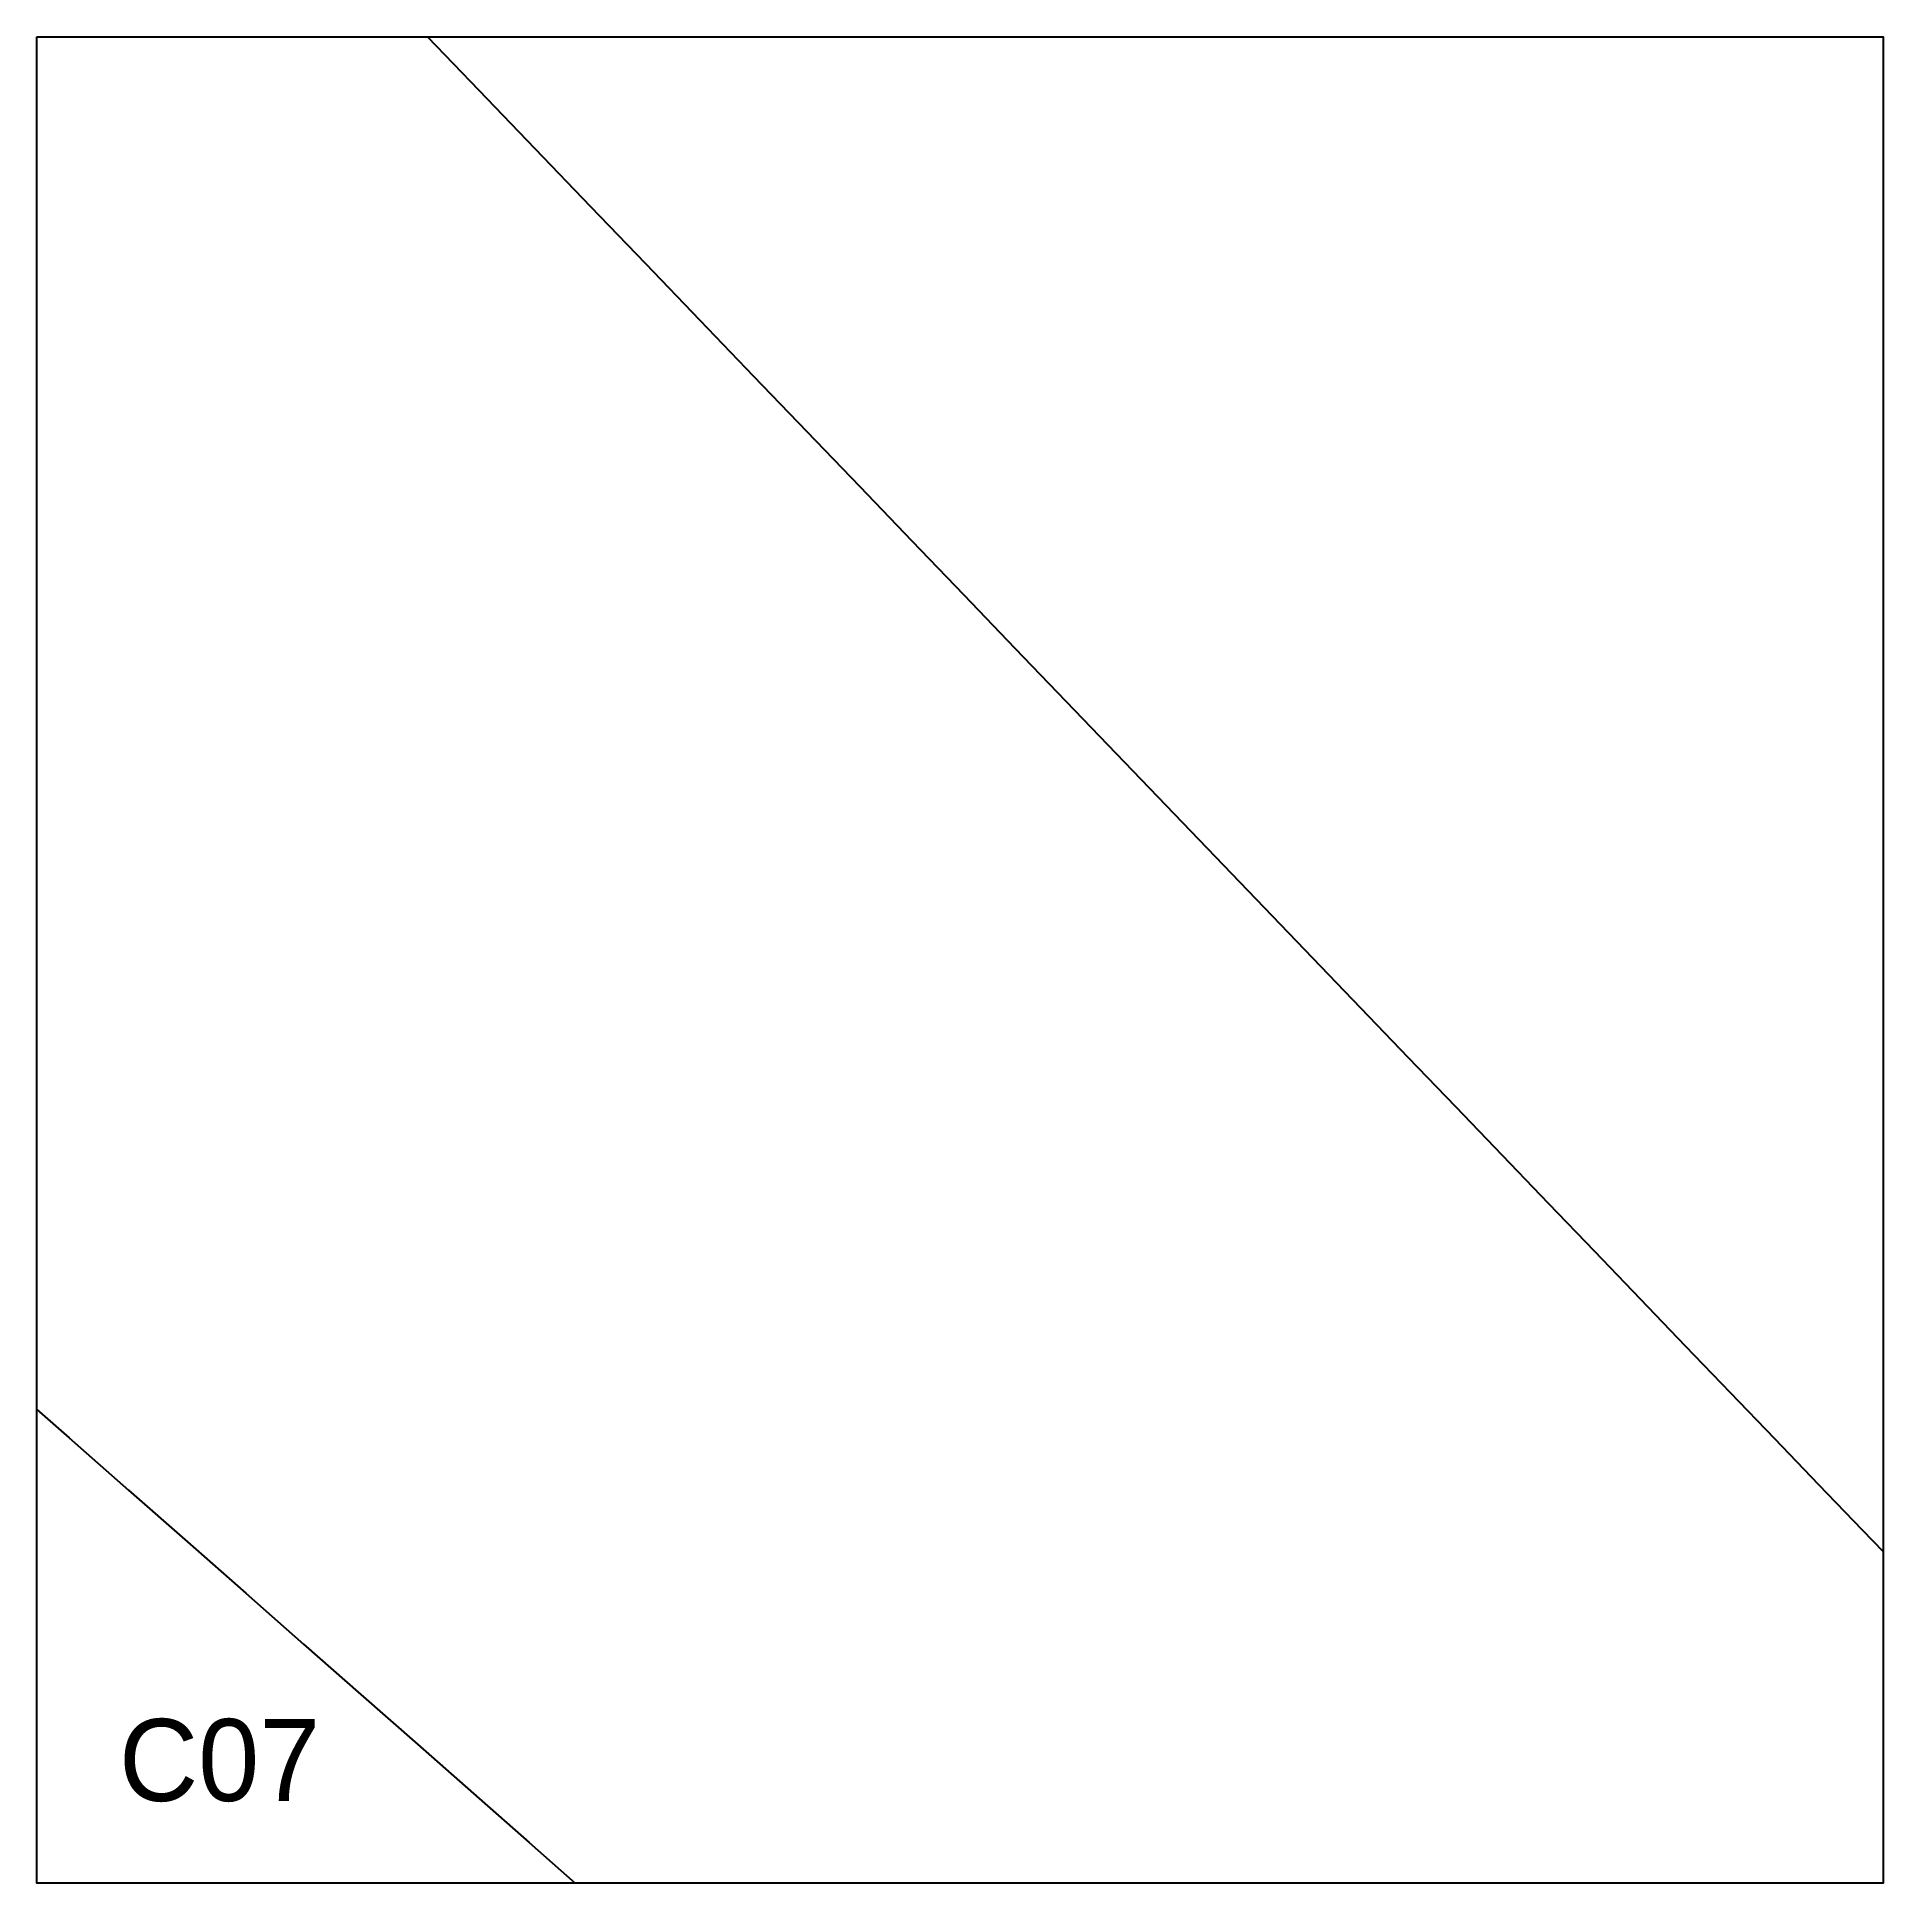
# Model space of a CAD drawing. Header units: millimetres. Extents: x 0 to 900, y 0 to 900.
import ezdxf

# ---------------------------------------------------------------- set-up
doc = ezdxf.new("R2010")
doc.units = ezdxf.units.MM
for name, color, linetype in [('CUT', 1, 'Continuous'), ('HOUR15', 9, 'Continuous'), ('HOUR30', 8, 'Continuous'), ('ID', 3, 'Continuous')]:
    doc.layers.add(name, color=color, linetype=linetype)

msp = doc.modelspace()

# ---------------------------------------------------------------- linework, layer by layer
at = {"layer": 'CUT'}
msp.add_lwpolyline([(0, 900), (900, 900), (900, 0), (0, 0), (0, 900)], close=True, dxfattribs=at)
at = {"layer": 'HOUR15'}
msp.add_lwpolyline([(190.47, 900), (215.46, 873.99), (242.8, 845.54), (269.86, 817.38), (296.63, 789.51), (323.14, 761.92), (349.39, 734.61), (375.37, 707.57), (401.1, 680.79), (426.58, 654.28), (451.81, 628.02), (476.8, 602.02), (501.55, 576.26), (526.07, 550.74), (550.36, 525.46), (574.42, 500.41), (598.27, 475.6), (621.9, 451.01), (645.31, 426.64), (668.52, 402.49), (691.52, 378.55), (714.32, 354.82), (736.92, 331.3), (759.32, 307.99), (781.54, 284.87), (803.56, 261.94), (825.4, 239.22), (847.06, 216.67), (868.54, 194.32), (889.85, 172.15), (900, 161.58)], dxfattribs=at)
at = {"layer": 'HOUR30'}
msp.add_lwpolyline([(0, 230.85), (15.67, 217.07), (44.65, 191.57), (73.36, 166.32), (101.79, 141.31), (129.96, 116.54), (157.86, 92), (185.49, 67.69), (212.88, 43.6), (240.01, 19.73), (262.44, 0)], dxfattribs=at)

# ---------------------------------------------------------------- texts
at = {"layer": 'ID'}
msp.add_text('C07', height=40, dxfattribs=at).set_placement((40, 40))

doc.saveas('drawing.dxf')
